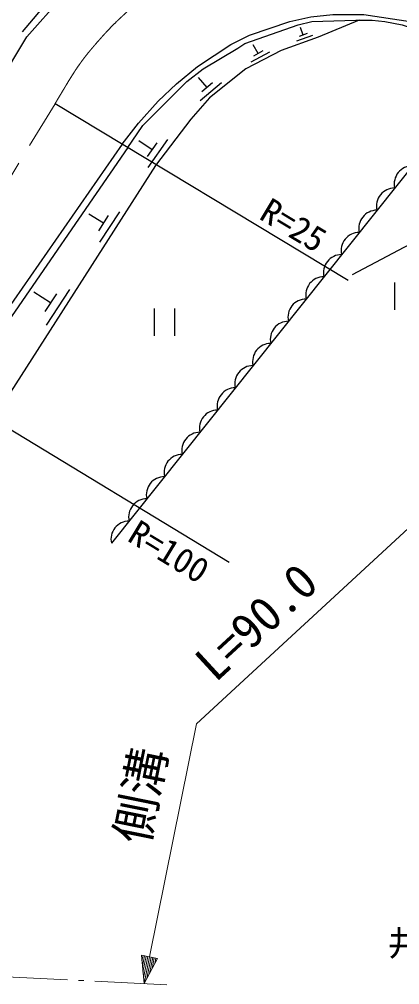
# Model space of a CAD drawing. Units: millimetres, scale not verified. Extents: x 40000 to 680000, y 20000 to 380000.
# Drawn here: x 454992 to 482826, y 247299 to 317878 of the extents above; entities that cross this region are included whole.
import ezdxf
from ezdxf.enums import TextEntityAlignment as Align

# ---------------------------------------------------------------- set-up
doc = ezdxf.new("R2010")
doc.units = ezdxf.units.MM
doc.header["$LTSCALE"] = 1000
doc.linetypes.add('CHAIN', pattern=[18.5, 12, -1.5, 3.5, -1.5])
for name, color, linetype, lineweight in [('M-BGD', 7, 'Continuous', 25), ('M-BGD-HTXT', 7, 'Continuous', 13), ('M-BMK', 2, 'CHAIN', 13), ('M-BMK-SRVR', 3, 'Continuous', 25), ('M-STR-HTXT', 7, 'Continuous', 13)]:
    doc.layers.add(name, color=color, linetype=linetype, lineweight=lineweight)
doc.styles.add('ＭＳ ゴシック', font='')
doc.styles.get('ＭＳ ゴシック').set_extended_font_data('MS Gothic')

msp = doc.modelspace()

# ---------------------------------------------------------------- linework, layer by layer
at = {"layer": 'M-BGD'}
for p, q in [((455537, 316585), (458347, 319766)), ((457198, 319354), (455193, 316968)), ((479854, 317811), (476853, 316581)), ((475772, 316729), (475565, 317269)), ((443043, 295891), (455537, 316585)), ((476853, 316581), (474160, 315599)), ((476439, 316703), (475271, 316288)), ((476064, 316833), (475480, 316625)), ((474160, 315599), (471577, 314253)), ((472473, 315381), (472111, 316009)), ((472814, 315566), (472131, 315195)), ((473303, 315479), (471938, 314737)), ((471577, 314253), (468921, 312142)), ((488934, 313662), (461728, 279572)), ((468737, 312897), (468103, 313614)), ((464042, 310106), (467259, 313323)), ((469787, 313244), (468217, 311921)), ((469130, 313227), (468345, 312566)), ((468921, 312142), (467545, 310589)), ((467545, 310589), (464968, 307186)), ((463619, 309513), (464042, 310106)), ((462941, 308497), (463619, 309513)), ((462941, 308497), (450665, 290719)), ((462518, 308751), (453992, 296478)), ((464708, 308347), (463738, 308989)), ((465064, 308858), (464351, 307836)), ((465830, 309084), (464404, 307039)), ((464968, 307186), (452978, 288502)), ((461145, 302979), (460088, 303626)), ((461506, 303537), (460785, 302421)), ((462312, 303807), (460871, 301574)), ((482446, 298635), (482446, 296635)), ((457281, 297159), (456049, 297925)), ((458653, 298117), (456948, 295519)), ((457707, 297809), (456854, 296509)), ((464871, 296730), (464871, 294730)), ((466371, 294730), (466371, 296730))]:
    msp.add_line(p, q, dxfattribs=at)
for points in [[(462518, 308751), (463703, 310275), (465143, 311884), (466497, 313154), (468021, 314424), (470477, 316033), (471831, 316710), (474795, 317726), (476319, 318065), (477927, 318234), (480213, 318234), (483600, 317726), (485801, 316795)], [(475387, 317472), (476403, 317726), (479621, 317811)], [(479621, 317811), (480806, 317811), (481737, 317726), (483007, 317472), (484277, 317049), (485717, 316287), (487579, 314932), (488934, 313662)], [(470985, 315779), (471493, 316117), (475387, 317472)], [(467259, 313323), (468445, 314255), (470985, 315779)]]:
    msp.add_lwpolyline(points, dxfattribs=at)
for centre in [(483752, 305840), (482456, 304217), (481161, 302593), (479865, 300970), (478570, 299347), (477274, 297723), (475978, 296100), (474683, 294477), (473387, 292853), (472092, 291230), (470796, 289607), (469501, 287983), (468205, 286360), (466910, 284737), (465614, 283113), (464319, 281490), (463023, 279866)]:
    msp.add_arc(centre, 1328, 89.98862, 192.82772, dxfattribs=at)
msp.add_open_spline([(459228, 320621), (460136, 321350), (460363, 321532), (461090, 322116), (461763, 322655), (462099, 323014), (462813, 323497), (463582, 324016), (464093, 324172), (464906, 324619), (465518, 324955), (465836, 325192), (466466, 325495), (467228, 325862), (467674, 326028), (468471, 326312), (469553, 326697), (470173, 326877), (471278, 327188), (472390, 327501), (473008, 327711), (474144, 327916), (475149, 328097), (475727, 328099), (476744, 328198), (477764, 328298), (478333, 328404), (479358, 328421), (480369, 328438), (480935, 328358), (481943, 328272), (483077, 328177), (483720, 328167), (484840, 327965), (486507, 327663), (487461, 327506), (489044, 326904), (490608, 326309), (491411, 325793), (492852, 324942), (493749, 324412), (494212, 324050), (495040, 323417), (496352, 322414), (497031, 321775), (498216, 320624), (499118, 319746), (499598, 319222), (500379, 318235), (501138, 317276), (501511, 316698), (502231, 315709), (502540, 315284), (502637, 315151), (503021, 314620)], degree=3, knots=[0, 0, 0, 0, 1, 1, 1, 2, 2, 2, 3, 3, 3, 4, 4, 4, 5, 5, 5, 6, 6, 6, 7, 7, 7, 8, 8, 8, 9, 9, 9, 10, 10, 10, 11, 11, 11, 12, 12, 12, 13, 13, 13, 14, 14, 14, 15, 15, 15, 16, 16, 16, 17, 17, 17, 18, 18, 18, 18], dxfattribs=at)
at = {"layer": 'M-BGD-HTXT'}
for p, q in [((458520, 247652), (453526, 247893)), ((459719, 247594), (459319, 247613)), ((465795, 247299), (460518, 247555))]:
    msp.add_line(p, q, dxfattribs=at)
at = {"layer": 'M-BMK'}
msp.add_line((446119, 292848), (457605, 311709), dxfattribs=at)
msp.add_open_spline([(457605, 311709), (458882, 313821), (459246, 314546), (460619, 316117), (461453, 317072), (461948, 317589), (462891, 318437), (463981, 319417), (464627, 319945), (465878, 320710), (467176, 321505), (467954, 321878), (469367, 322445), (470886, 323054), (471780, 323298), (473374, 323664), (474746, 323979), (475533, 324088), (476935, 324212), (478319, 324335), (479102, 324352), (480491, 324320), (481861, 324288), (482344, 324235), (483990, 324054)], degree=3, knots=[0, 0, 0, 0, 1, 1, 1, 2, 2, 2, 3, 3, 3, 4, 4, 4, 5, 5, 5, 6, 6, 6, 7, 7, 7, 8, 8, 8, 8], dxfattribs=at)
at = {"layer": 'M-BMK-SRVR'}
for p, q in [((479047, 298779), (457605, 311709)), ((479369, 299222), (501483, 310888)), ((470336, 278157), (446119, 292848))]:
    msp.add_line(p, q, dxfattribs=at)
at = {"layer": 'M-STR-HTXT'}
for p, q in [((483773, 280939), (467960, 266369)), ((464516, 249341), (467960, 266369)), ((464119, 247381), (463928, 249460)), ((465104, 249222), (463928, 249460)), ((463966, 249044), (464045, 249436)), ((464163, 249412), (464004, 248628)), ((464043, 248212), (464281, 249388)), ((464398, 249365), (464081, 247796)), ((464119, 247381), (464516, 249341)), ((464119, 247381), (465104, 249222)), ((464633, 249317), (464316, 247749)), ((464513, 248117), (464751, 249293)), ((464869, 249269), (464710, 248485)), ((464907, 248854), (464986, 249246))]:
    msp.add_line(p, q, dxfattribs=at)
msp.add_open_spline([(409886, 254773), (410443, 258132), (410573, 259030), (411133, 261736), (411486, 263443), (411693, 264398), (412095, 266094), (412494, 267779), (412726, 268722), (413176, 270394), (413752, 272528), (414091, 273719), (414741, 275832), (415389, 277936), (415786, 279105), (416514, 281183), (417238, 283249), (417648, 284405), (418439, 286446), (418986, 287859), (419312, 288644), (419905, 290039), (420438, 291294), (420736, 291998), (421312, 293235), (421970, 294650), (422338, 295443), (423048, 296832), (424836, 300331), (425871, 302277), (427834, 305681), (429461, 308506), (430472, 310032), (432299, 312731), (434141, 315453), (435231, 316940), (437236, 319543), (439451, 322418), (440773, 323967), (443172, 326690), (444788, 328523), (445658, 329594), (447452, 331254), (449222, 332892), (450246, 333784), (452179, 335225), (453691, 336352), (454587, 336928), (456237, 337843), (458373, 339029), (459647, 339565), (461935, 340423), (464047, 341215), (465290, 341509), (467495, 341987), (469995, 342528), (471442, 342610), (473993, 342792), (475324, 342886), (476076, 342855), (477410, 342804), (479172, 342736), (480162, 342660), (481905, 342398), (484086, 342070), (485310, 341846), (487435, 341254), (489285, 340739), (490280, 340305), (492048, 339555), (493928, 338757), (494951, 338228), (496730, 337224), (498172, 336411), (498949, 335895), (500282, 334914), (501966, 333675), (502799, 332839), (504355, 331443), (505737, 330204), (506452, 329446), (507750, 328122), (510632, 325183), (512253, 323534), (514918, 320397), (516823, 318154), (517453, 317378), (519645, 314529)], degree=3, knots=[0, 0, 0, 0, 1, 1, 1, 2, 2, 2, 3, 3, 3, 4, 4, 4, 5, 5, 5, 6, 6, 6, 7, 7, 7, 8, 8, 8, 9, 9, 9, 10, 10, 10, 11, 11, 11, 12, 12, 12, 13, 13, 13, 14, 14, 14, 15, 15, 15, 16, 16, 16, 17, 17, 17, 18, 18, 18, 19, 19, 19, 20, 20, 20, 21, 21, 21, 22, 22, 22, 23, 23, 23, 24, 24, 24, 25, 25, 25, 26, 26, 26, 27, 27, 27, 28, 28, 28, 29, 29, 29, 29], dxfattribs=at)

# ---------------------------------------------------------------- texts
at = {"layer": 'M-BGD', "style": 'ＭＳ ゴシック'}
msp.add_text('井開田原', height=1833, rotation=359.482, dxfattribs=at).set_placement((486952, 250295), align=Align.MIDDLE_CENTER)
at = {"layer": 'M-BMK-SRVR', "style": 'ＭＳ ゴシック'}
for s, rotation, p in [('R=25', 328.91, (472918, 304121)), ('R=100', 328.757, (463280, 280581))]:
    msp.add_text(s, height=1833, rotation=rotation, dxfattribs=at).set_placement(p, align=Align.MIDDLE_LEFT)
at = {"layer": 'M-STR-HTXT', "style": 'ＭＳ ゴシック'}
for s, rotation, p in [('L=90.0', 42.657, (469862, 268766)), ('側溝', 78.566, (465174, 257307))]:
    msp.add_text(s, height=2566, rotation=rotation, dxfattribs=at).set_placement(p, align=Align.BOTTOM_LEFT)

doc.saveas('drawing.dxf')
